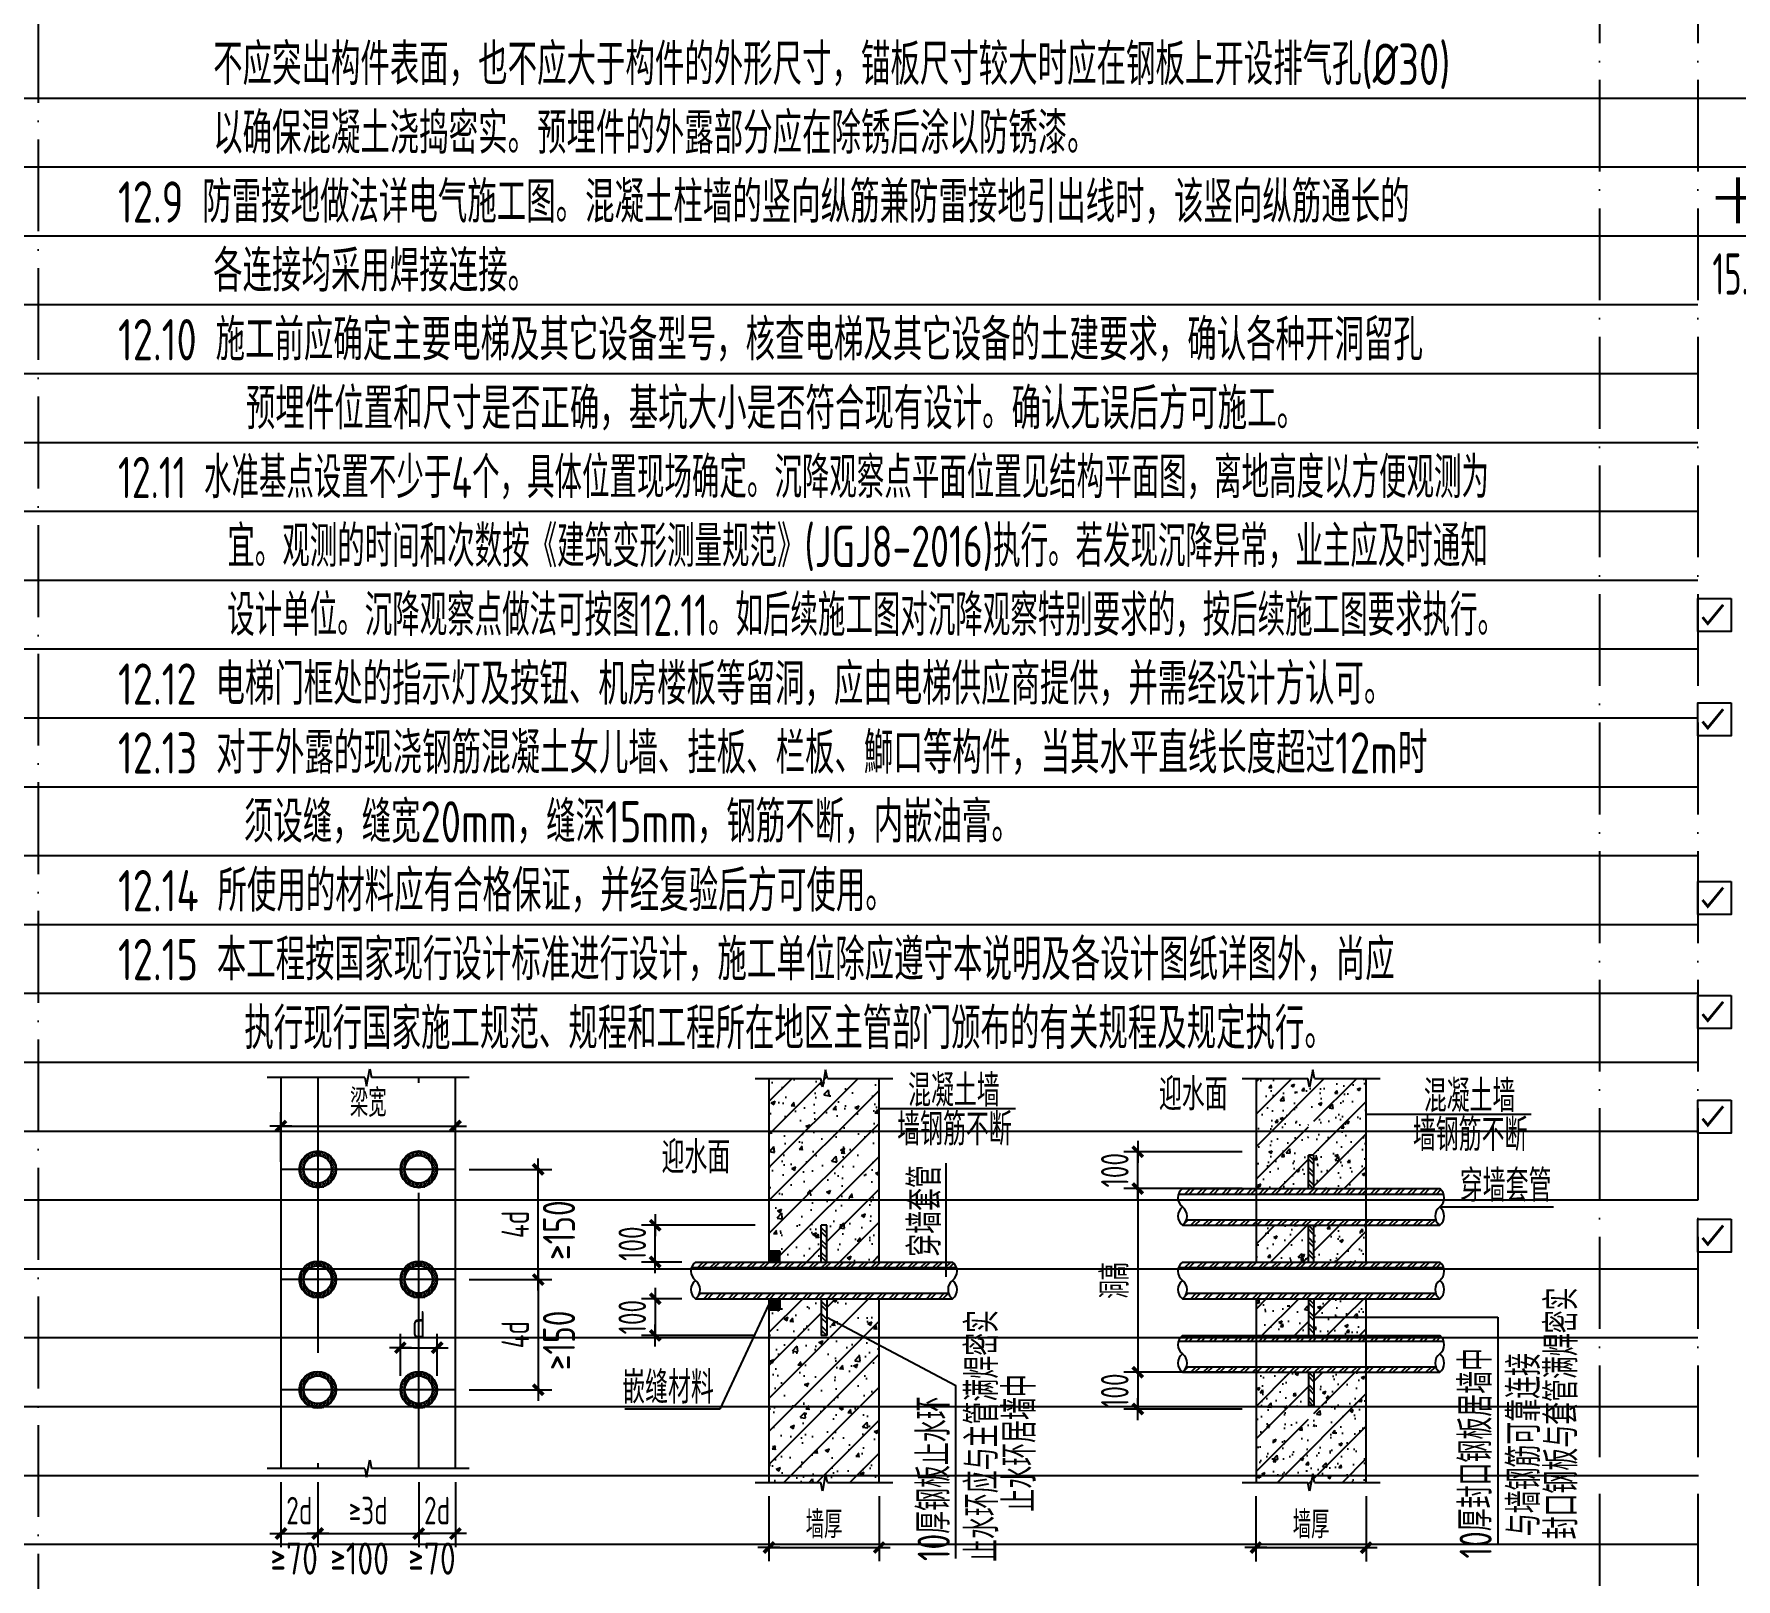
# Model space of a CAD drawing. Extents: x 826826 to 1642106, y -156213 to 399140.
# Drawn here: x 1001181 to 1019712, y 310064 to 326889 of the extents above; entities that cross this region are included whole.
import ezdxf

# ---------------------------------------------------------------- set-up
doc = ezdxf.new("R2010")
doc.units = 0
doc.header["$LTSCALE"] = 1000
for name, pattern in [('D1', [14, 10, -2, 0, -2]), ('D3轴线点划线', [18.5, 12, -3, 0.5, -3]), ('H3普通虚线', [4.2, 3, -1.2])]:
    doc.linetypes.add(name, pattern=pattern)
doc.layers.get('0').update_dxf_attribs({"linetype": 'CONTINUOUS'})
doc.layers.get('DEFPOINTS').update_dxf_attribs({"linetype": 'CONTINUOUS'})
for name, color, linetype in [('CAPTION', 2, 'CONTINUOUS'), ('S-DETL-AXIS', 8, 'D3轴线点划线'), ('S-DETL-DIM', 151, 'CONTINUOUS'), ('S-DETL-HATCH', 253, 'CONTINUOUS'), ('S-DETL-LINE1', 2, 'CONTINUOUS'), ('S-DETL-TEXT', 7, 'CONTINUOUS'), ('SM', 7, 'CONTINUOUS'), ('STEEL', 7, 'CONTINUOUS')]:
    doc.layers.add(name, color=color, linetype=linetype)
doc.layers.add('S-1-TEXT', color=7, linetype='CONTINUOUS', lineweight=18)
doc.styles.add('TS', font='tssdeng.shx', dxfattribs={"width": 0.7, "bigfont": 'tssdchn.shx'})
doc.styles.add('TSSD_REIN', font='tssdeng.shx', dxfattribs={"width": 0.7, "height": 300, "bigfont": 'tssdchn.shx'})
doc.styles.add('黑体', font='simhei.ttf')
doc.dimstyles.new('DIM25', dxfattribs={"dimtxt": 300, "dimasz": 0.8, "dimexe": 150, "dimexo": 150, "dimgap": 100, "dimtad": 1, "dimdec": 0, "dimlfac": 0.25, "dimrnd": 1, "dimzin": 0, "dimdsep": 46, "dimtxsty": 'TS', "dimblk": '_DIMX', "dimcen": 0, "dimclrd": 256, "dimclre": 256, "dimclrt": 43, "dimadec": 1, "dimazin": 0, "dimtfac": 1, "dimtdec": 0, "dimtix": 1, "dimtmove": 2, "dimatfit": 3, "dimldrblk": 'ARCHTICK', "dimfxl": 0, "dimtolj": 1, "dimtzin": 1, "dimarcsym": 0})
pattern_1 = [(45, (-599438.74, 299020.41), (-67.351921, 67.351921), []), (45, (-599393.84, 299020.41), (-67.351921, 67.351921), [])]
pattern_2 = [(50, (780000.54, 684508.52), (358.6301, -31.37607), [37.5, -412.5]), (355, (780000.54, 684508.52), (-69.37567, 376.09607), [30, -330]), (100.4514, (780030.42, 684505.9), (289.2547, 344.71977), [31.8701, -350.57106]), (46.1842, (780000.54, 684608.5), (533.62052, -82.7595), [56.25, -618.75]), (96.6356, (780045, 684601.6), (467.33135, 487.05894), [47.80514, -525.8565]), (351.1842, (780000.54, 684608.5), (467.331, 487.0593), [45, -495]), (21, (780050.54, 684583.52), (298.45353, -201.30945), [37.5, -412.5]), (326, (780050.54, 684583.52), (121.65767, 362.57502), [30, -330]), (71.4514, (780075.4, 684566.75), (420.11131, 161.26525), [31.8701, -350.57106]), (37.5, (780000.54, 684508.52), (6.079928, 166.446927), [0, -326, 0, -335, 0, -331.25]), (7.5, (780000.54, 684508.52), (131.53477, 197.205856), [0, -191, 0, -318.5, 0, -126.25]), (327.5, (779889.04, 684508.52), (266.91122, -11.277436), [0, -125, 0, -390, 0, -517.5]), (317.5, (779839.04, 684508.52), (291.59308, 50.05249), [0, -162.5, 0, -259, 0, -367.5]), (45, (780000.54, 684508.52), (-176.7767, 176.7767), [])]
pattern_3 = [(45, (-594135.08, 299019.85), (-67.351921, 67.351921), []), (45, (-594090.18, 299019.85), (-67.351921, 67.351921), [])]
pattern_4 = [(45, (-594135.08, 299819.85), (-67.351921, 67.351921), []), (45, (-594090.18, 299819.85), (-67.351921, 67.351921), [])]
pattern_5 = [(45, (-594135.08, 298219.85), (-67.351921, 67.351921), []), (45, (-594090.18, 298219.85), (-67.351921, 67.351921), [])]

# ---------------------------------------------------------------- blocks, each defined once
blk = doc.blocks.new('_DIMX')
blk.add_line((-150, 0), (150, 0))
at = {"const_width": 50}
blk.add_lwpolyline([(-70, -70), (70, 70)], dxfattribs=at)
blk = doc.blocks.new('*D2932')
at = {"layer": 'DEFPOINTS', "color": 0}
for p in [(1005770, 313325), (1005770, 312125), (1006671, 312125)]:
    blk.add_point(p, dxfattribs=at)
at = {"layer": 'S-DETL-DIM', "lineweight": -2}
for p, q in [((1005920, 313325), (1006821, 313325)), ((1006671, 313325), (1006671, 312126)), ((1005920, 312125), (1006821, 312125))]:
    blk.add_line(p, q, dxfattribs=at)
at = {"layer": 'S-DETL-DIM', "lineweight": -2, "xscale": 0.8, "yscale": 0.8, "zscale": 0.8}
for p, rotation in [((1006671, 313325), 90), ((1006671, 312125), 270)]:
    blk.add_blockref('_DIMX', p, dxfattribs=dict(at, rotation=rotation))
at = {"layer": 'S-DETL-DIM', "color": 43, "insert": (1006421, 312725), "char_height": 300, "attachment_point": 5, "rotation": 90, "style": 'TS'}
blk.add_mtext('\\A1;4d', dxfattribs=at)
blk = doc.blocks.new('_ArchTick')
at = {"color": 0, "linetype": 'ByBlock', "const_width": 0.15}
blk.add_lwpolyline([(-0.5, -0.5), (0.5, 0.5)], dxfattribs=at)
blk = doc.blocks.new('*D2933')
at = {"layer": 'DEFPOINTS', "color": 0}
for p in [(1005770, 314525), (1006671, 314525), (1005770, 313325)]:
    blk.add_point(p, dxfattribs=at)
at = {"layer": 'S-DETL-DIM', "lineweight": -2}
for p, q in [((1005920, 314525), (1006821, 314525)), ((1006671, 313326), (1006671, 314525)), ((1005920, 313325), (1006821, 313325))]:
    blk.add_line(p, q, dxfattribs=at)
at = {"layer": 'S-DETL-DIM', "lineweight": -2, "xscale": 0.8, "yscale": 0.8, "zscale": 0.8}
for p, rotation in [((1006671, 314525), 90), ((1006671, 313325), 270)]:
    blk.add_blockref('_DIMX', p, dxfattribs=dict(at, rotation=rotation))
at = {"layer": 'S-DETL-DIM', "color": 43, "insert": (1006421, 313925), "char_height": 300, "attachment_point": 5, "rotation": 90, "style": 'TS'}
blk.add_mtext('\\A1;4d', dxfattribs=at)
blk = doc.blocks.new('*D2934')
at = {"layer": 'DEFPOINTS', "color": 0}
for p in [(1003870, 311269), (1004270, 311269), (1004270, 310559)]:
    blk.add_point(p, dxfattribs=at)
at = {"layer": 'S-DETL-DIM', "lineweight": -2}
for p, q in [((1003870, 311119), (1003870, 310409)), ((1004270, 311119), (1004270, 310409)), ((1003869, 310559), (1003868, 310559)), ((1003870, 310559), (1004270, 310559)), ((1004271, 310559), (1004271, 310559))]:
    blk.add_line(p, q, dxfattribs=at)
at = {"layer": 'S-DETL-DIM', "lineweight": -2, "xscale": 0.8, "yscale": 0.8, "zscale": 0.8}
blk.add_blockref('_DIMX', (1003870, 310559), dxfattribs=at)
at = {"layer": 'S-DETL-DIM', "lineweight": -2, "xscale": 0.8, "yscale": 0.8, "zscale": 0.8, "rotation": 180}
blk.add_blockref('_DIMX', (1004270, 310559), dxfattribs=at)
at = {"layer": 'S-DETL-DIM', "color": 43, "insert": (1004070, 310809), "char_height": 300, "attachment_point": 5, "style": 'TS'}
blk.add_mtext('\\A1;2d', dxfattribs=at)
blk = doc.blocks.new('*D2935')
at = {"layer": 'DEFPOINTS', "color": 0}
for p in [(1004270, 311269), (1005370, 311269), (1005370, 310559)]:
    blk.add_point(p, dxfattribs=at)
at = {"layer": 'S-DETL-DIM', "lineweight": -2}
for p, q in [((1004270, 311119), (1004270, 310409)), ((1005370, 311119), (1005370, 310409)), ((1004271, 310559), (1005369, 310559))]:
    blk.add_line(p, q, dxfattribs=at)
at = {"layer": 'S-DETL-DIM', "lineweight": -2, "xscale": 0.8, "yscale": 0.8, "zscale": 0.8, "rotation": 180}
blk.add_blockref('_DIMX', (1004270, 310559), dxfattribs=at)
at = {"layer": 'S-DETL-DIM', "lineweight": -2, "xscale": 0.8, "yscale": 0.8, "zscale": 0.8}
blk.add_blockref('_DIMX', (1005370, 310559), dxfattribs=at)
at = {"layer": 'S-DETL-DIM', "color": 43, "insert": (1004820, 310809), "char_height": 300, "attachment_point": 5, "style": 'TS'}
blk.add_mtext('\\A1;≥3d', dxfattribs=at)
blk = doc.blocks.new('*D2936')
at = {"layer": 'DEFPOINTS', "color": 0}
for p in [(1005370, 311269), (1005770, 311269), (1005370, 310559)]:
    blk.add_point(p, dxfattribs=at)
at = {"layer": 'S-DETL-DIM', "lineweight": -2}
for p, q in [((1005370, 311119), (1005370, 310409)), ((1005770, 311119), (1005770, 310409)), ((1005369, 310559), (1005368, 310559)), ((1005770, 310559), (1005370, 310559)), ((1005771, 310559), (1005771, 310559))]:
    blk.add_line(p, q, dxfattribs=at)
at = {"layer": 'S-DETL-DIM', "lineweight": -2, "xscale": 0.8, "yscale": 0.8, "zscale": 0.8}
blk.add_blockref('_DIMX', (1005370, 310559), dxfattribs=at)
at = {"layer": 'S-DETL-DIM', "lineweight": -2, "xscale": 0.8, "yscale": 0.8, "zscale": 0.8, "rotation": 180}
blk.add_blockref('_DIMX', (1005770, 310559), dxfattribs=at)
at = {"layer": 'S-DETL-DIM', "color": 43, "insert": (1005570, 310809), "char_height": 300, "attachment_point": 5, "style": 'TS'}
blk.add_mtext('\\A1;2d', dxfattribs=at)
blk = doc.blocks.new('*D2937')
at = {"layer": 'DEFPOINTS', "color": 0}
for p in [(1005770, 314997), (1003870, 314456), (1005770, 314456)]:
    blk.add_point(p, dxfattribs=at)
at = {"layer": 'S-DETL-DIM', "lineweight": -2}
for p, q in [((1003870, 314606), (1003870, 315147)), ((1005770, 314606), (1005770, 315147)), ((1003871, 314997), (1005769, 314997))]:
    blk.add_line(p, q, dxfattribs=at)
at = {"layer": 'S-DETL-DIM', "lineweight": -2, "xscale": 0.8, "yscale": 0.8, "zscale": 0.8, "rotation": 180}
blk.add_blockref('_DIMX', (1003870, 314997), dxfattribs=at)
at = {"layer": 'S-DETL-DIM', "lineweight": -2, "xscale": 0.8, "yscale": 0.8, "zscale": 0.8}
blk.add_blockref('_DIMX', (1005770, 314997), dxfattribs=at)
at = {"layer": 'S-DETL-DIM', "color": 43, "insert": (1004820, 315247), "char_height": 300, "attachment_point": 5, "style": 'TS'}
blk.add_mtext('\\A1;梁宽', dxfattribs=at)
blk = doc.blocks.new('*D2938')
at = {"layer": 'DEFPOINTS', "color": 0}
for p in [(1005570, 312583), (1005170, 312125), (1005570, 312125)]:
    blk.add_point(p, dxfattribs=at)
at = {"layer": 'S-DETL-DIM', "lineweight": -2}
for p, q in [((1005170, 312275), (1005170, 312733)), ((1005570, 312275), (1005570, 312733)), ((1005171, 312583), (1005569, 312583))]:
    blk.add_line(p, q, dxfattribs=at)
at = {"layer": 'S-DETL-DIM', "lineweight": -2, "xscale": 0.8, "yscale": 0.8, "zscale": 0.8, "rotation": 180}
blk.add_blockref('_DIMX', (1005170, 312583), dxfattribs=at)
at = {"layer": 'S-DETL-DIM', "lineweight": -2, "xscale": 0.8, "yscale": 0.8, "zscale": 0.8}
blk.add_blockref('_DIMX', (1005570, 312583), dxfattribs=at)
at = {"layer": 'S-DETL-DIM', "color": 43, "insert": (1005370, 312833), "char_height": 300, "attachment_point": 5, "style": 'TS'}
blk.add_mtext('\\A1;d', dxfattribs=at)
blk = doc.blocks.new('*D2939')
at = {"layer": 'DEFPOINTS', "color": 0}
for p in [(1009183, 311116), (1010383, 311116), (1010383, 310407)]:
    blk.add_point(p, dxfattribs=at)
at = {"layer": 'S-DETL-DIM', "lineweight": -2}
for p, q in [((1009183, 310966), (1009183, 310257)), ((1010383, 310966), (1010383, 310257)), ((1009184, 310407), (1010382, 310407))]:
    blk.add_line(p, q, dxfattribs=at)
at = {"layer": 'S-DETL-DIM', "lineweight": -2, "xscale": 0.8, "yscale": 0.8, "zscale": 0.8, "rotation": 180}
blk.add_blockref('_DIMX', (1009183, 310407), dxfattribs=at)
at = {"layer": 'S-DETL-DIM', "lineweight": -2, "xscale": 0.8, "yscale": 0.8, "zscale": 0.8}
blk.add_blockref('_DIMX', (1010383, 310407), dxfattribs=at)
at = {"layer": 'S-DETL-DIM', "color": 43, "insert": (1009783, 310657), "char_height": 300, "attachment_point": 5, "style": 'TS'}
blk.add_mtext('\\A1;墙厚', dxfattribs=at)
blk = doc.blocks.new('*D2940')
at = {"layer": 'DEFPOINTS', "color": 0}
for p in [(1008383, 313116), (1007945, 312716), (1009183, 312716)]:
    blk.add_point(p, dxfattribs=at)
at = {"layer": 'S-DETL-DIM', "lineweight": -2}
for p, q in [((1008233, 313116), (1007795, 313116)), ((1007945, 313117), (1007945, 313118)), ((1007945, 313116), (1007945, 312716)), ((1009033, 312716), (1007795, 312716)), ((1007945, 312715), (1007945, 312714))]:
    blk.add_line(p, q, dxfattribs=at)
at = {"layer": 'S-DETL-DIM', "lineweight": -2, "xscale": 0.8, "yscale": 0.8, "zscale": 0.8}
for p, rotation in [((1007945, 313116), 270), ((1007945, 312716), 90)]:
    blk.add_blockref('_DIMX', p, dxfattribs=dict(at, rotation=rotation))
at = {"layer": 'S-DETL-DIM', "color": 43, "insert": (1007695, 312916), "char_height": 300, "attachment_point": 5, "rotation": 90, "style": 'TS'}
blk.add_mtext('\\A1;100', dxfattribs=at)
blk = doc.blocks.new('*D2941')
at = {"layer": 'DEFPOINTS', "color": 0}
for p in [(1007945, 313916), (1009183, 313916), (1008383, 313516)]:
    blk.add_point(p, dxfattribs=at)
at = {"layer": 'S-DETL-DIM', "lineweight": -2}
for p, q in [((1009033, 313916), (1007795, 313916)), ((1007945, 313917), (1007945, 313918)), ((1007945, 313516), (1007945, 313916)), ((1008233, 313516), (1007795, 313516)), ((1007945, 313515), (1007945, 313514))]:
    blk.add_line(p, q, dxfattribs=at)
at = {"layer": 'S-DETL-DIM', "lineweight": -2, "xscale": 0.8, "yscale": 0.8, "zscale": 0.8}
for p, rotation in [((1007945, 313916), 270), ((1007945, 313516), 90)]:
    blk.add_blockref('_DIMX', p, dxfattribs=dict(at, rotation=rotation))
at = {"layer": 'S-DETL-DIM', "color": 43, "insert": (1007695, 313716), "char_height": 300, "attachment_point": 5, "rotation": 90, "style": 'TS'}
blk.add_mtext('\\A1;100', dxfattribs=at)
blk = doc.blocks.new('*D2924')
at = {"layer": 'DEFPOINTS', "color": 0}
for p in [(1014486, 311116), (1015686, 311116), (1015686, 310406)]:
    blk.add_point(p, dxfattribs=at)
at = {"layer": 'S-DETL-DIM', "lineweight": -2}
for p, q in [((1014486, 310966), (1014486, 310256)), ((1015686, 310966), (1015686, 310256)), ((1014487, 310406), (1015686, 310406))]:
    blk.add_line(p, q, dxfattribs=at)
at = {"layer": 'S-DETL-DIM', "lineweight": -2, "xscale": 0.8, "yscale": 0.8, "zscale": 0.8, "rotation": 180}
blk.add_blockref('_DIMX', (1014486, 310406), dxfattribs=at)
at = {"layer": 'S-DETL-DIM', "lineweight": -2, "xscale": 0.8, "yscale": 0.8, "zscale": 0.8}
blk.add_blockref('_DIMX', (1015686, 310406), dxfattribs=at)
at = {"layer": 'S-DETL-DIM', "color": 43, "insert": (1015086, 310656), "char_height": 300, "attachment_point": 5, "style": 'TS'}
blk.add_mtext('\\A1;墙厚', dxfattribs=at)
blk = doc.blocks.new('*D2925')
at = {"layer": 'DEFPOINTS', "color": 0}
for p in [(1014486, 314316), (1013199, 312316), (1014486, 312316)]:
    blk.add_point(p, dxfattribs=at)
at = {"layer": 'S-DETL-DIM', "lineweight": -2}
for p, q in [((1014336, 314316), (1013049, 314316)), ((1013199, 314315), (1013199, 312316)), ((1014336, 312316), (1013049, 312316))]:
    blk.add_line(p, q, dxfattribs=at)
at = {"layer": 'S-DETL-DIM', "lineweight": -2, "xscale": 0.8, "yscale": 0.8, "zscale": 0.8}
for p, rotation in [((1013199, 314316), 90), ((1013199, 312316), 270)]:
    blk.add_blockref('_DIMX', p, dxfattribs=dict(at, rotation=rotation))
at = {"layer": 'S-DETL-DIM', "color": 43, "insert": (1012949, 313316), "char_height": 300, "attachment_point": 5, "rotation": 90, "style": 'TS'}
blk.add_mtext('\\A1;洞高', dxfattribs=at)
blk = doc.blocks.new('*D2926')
at = {"layer": 'DEFPOINTS', "color": 0}
for p in [(1014486, 312316), (1013199, 311915), (1014486, 311915)]:
    blk.add_point(p, dxfattribs=at)
at = {"layer": 'S-DETL-DIM', "lineweight": -2}
for p, q in [((1014336, 312316), (1013049, 312316)), ((1013199, 312316), (1013199, 312317)), ((1013199, 312316), (1013199, 311915)), ((1014336, 311915), (1013049, 311915)), ((1013199, 311914), (1013199, 311913))]:
    blk.add_line(p, q, dxfattribs=at)
at = {"layer": 'S-DETL-DIM', "lineweight": -2, "xscale": 0.8, "yscale": 0.8, "zscale": 0.8}
for p, rotation in [((1013199, 312316), 270), ((1013199, 311915), 90)]:
    blk.add_blockref('_DIMX', p, dxfattribs=dict(at, rotation=rotation))
at = {"layer": 'S-DETL-DIM', "color": 43, "insert": (1012949, 312115), "char_height": 300, "attachment_point": 5, "rotation": 90, "style": 'TS'}
blk.add_mtext('\\A1;100', dxfattribs=at)
blk = doc.blocks.new('*D2927')
at = {"layer": 'DEFPOINTS', "color": 0}
for p in [(1013199, 314716), (1014486, 314716), (1014486, 314316)]:
    blk.add_point(p, dxfattribs=at)
at = {"layer": 'S-DETL-DIM', "lineweight": -2}
for p, q in [((1014336, 314716), (1013049, 314716)), ((1013199, 314716), (1013199, 314717)), ((1013199, 314316), (1013199, 314716)), ((1014336, 314316), (1013049, 314316)), ((1013199, 314315), (1013199, 314314))]:
    blk.add_line(p, q, dxfattribs=at)
at = {"layer": 'S-DETL-DIM', "lineweight": -2, "xscale": 0.8, "yscale": 0.8, "zscale": 0.8}
for p, rotation in [((1013199, 314716), 270), ((1013199, 314316), 90)]:
    blk.add_blockref('_DIMX', p, dxfattribs=dict(at, rotation=rotation))
at = {"layer": 'S-DETL-DIM', "color": 43, "insert": (1012949, 314516), "char_height": 300, "attachment_point": 5, "rotation": 90, "style": 'TS'}
blk.add_mtext('\\A1;100', dxfattribs=at)

msp = doc.modelspace()

# ---------------------------------------------------------------- hatches: boundary and pattern name
at = {"layer": 'S-DETL-HATCH'}
h = msp.add_hatch(dxfattribs=at)
h.set_pattern_fill('ANSI31', color=256, scale=80, style=0)
h.set_pattern_definition([(45, (-599438.74, 299020.4), (-179.605122, 179.605122), [])])
h.paths.add_polyline_path([(1009182.83, 313636.08), (1009302.83, 313636.08), (1009302.83, 313516.08), (1009752.83, 313516.08), (1009752.83, 313916.08), (1009812.83, 313916.08), (1009812.83, 313516.08), (1010382.83, 313516.08), (1010382.83, 315516.08), (1009820.24, 315516.08), (1009799.75, 315610.4), (1009765.91, 315421.77), (1009748.24, 315516.08), (1009182.83, 315516.08)])
h.paths.add_polyline_path([(1010382.83, 312524.46), (1010382.83, 313116.08), (1009812.83, 313116.08), (1009812.83, 312916.08)], flags=16)
h.paths.add_polyline_path([(1009752.83, 312716.08), (1009752.83, 313116.08), (1009302.83, 313116.08), (1009302.83, 312996.08), (1009182.83, 312996.08), (1009182.83, 311116.08), (1009748.24, 311116.08), (1009765.91, 311021.77), (1009799.75, 311210.4), (1009820.24, 311116.08), (1010382.83, 311116.08), (1010382.83, 312524.46), (1009812.83, 312916.08), (1009812.83, 312716.08)])
h = msp.add_hatch(dxfattribs=at)
h.set_pattern_fill('AR-CONC', color=256, scale=2.5, style=0)
h.set_pattern_definition([(50, (-599438.74, 299020.4), (455.46167, -39.84771), [47.625, -523.875]), (355, (-599438.74, 299020.4), (-88.10706, 477.64161), [38.1, -419.1]), (100.451, (-599400.8, 299017.1), (367.35625, 437.79172), [40.475, -445.225]), (46.1842, (-599438.74, 299147.4), (677.6976, -105.10582), [71.4375, -785.8125]), (96.6356, (-599382.26, 299138.65), (593.51059, 618.5639), [60.7125, -667.8375]), (351.184, (-599438.74, 299147.4), (593.5115, 618.5628), [57.15, -628.65]), (21, (-599375.24, 299115.66), (379.0372, -255.6638), [47.625, -523.875]), (326, (-599375.24, 299115.66), (154.50507, 460.46992), [38.1, -419.1]), (71.4514, (-599343.65, 299094.36), (533.54123, 204.80714), [40.475, -445.225]), (37.5, (-599438.74, 299020.41), (7.721508, 211.387597), [0, -414.02, 0, -425.45, 0, -420.6875]), (7.5, (-599438.74, 299020.41), (167.049156, 250.451437), [0, -242.57, 0, -404.495, 0, -160.3375]), (327.5, (-599580.34, 299020.41), (338.976488, -14.32186), [0, -158.75, 0, -495.3, 0, -657.225]), (317.5, (-599643.84, 299020.4), (370.322953, 63.56623), [0, -206.375, 0, -328.93, 0, -466.725])])
h.paths.add_polyline_path([(1010382.83, 315516.08), (1009820.24, 315516.08), (1009799.75, 315610.4), (1009765.91, 315421.77), (1009748.24, 315516.08), (1009182.83, 315516.08), (1009182.83, 313636.08), (1009302.83, 313636.08), (1009302.83, 313516.08), (1009752.83, 313516.08), (1009752.83, 313916.08), (1009812.83, 313916.08), (1009812.83, 313516.08), (1010382.83, 313516.08)])
h.paths.add_polyline_path([(1009812.83, 313116.08), (1009812.83, 312916.08), (1010382.83, 312524.46), (1010382.83, 313116.08)], flags=17)
h.paths.add_polyline_path([(1009752.83, 312716.08), (1009752.83, 313116.08), (1009302.83, 313116.08), (1009302.83, 312996.08), (1009182.83, 312996.08), (1009182.83, 311116.08), (1009748.24, 311116.08), (1009765.91, 311021.77), (1009799.75, 311210.4), (1009820.24, 311116.08), (1010382.83, 311116.08), (1010382.83, 312524.46), (1009812.83, 312916.08), (1009812.83, 312716.08)])
h = msp.add_hatch(dxfattribs=at)
h.set_pattern_fill('ARMORED', color=256, scale=50, style=0)
h.set_pattern_definition(pattern_2)
h.paths.add_polyline_path([(1015686.49, 315515.52), (1015123.89, 315515.52), (1015103.4, 315609.84), (1015069.57, 315421.2), (1015051.9, 315515.52), (1014486.49, 315515.52), (1014486.49, 314315.52), (1015056.49, 314315.52), (1015056.49, 315115.52), (1015116.49, 315115.52), (1015116.49, 314315.52), (1015686.49, 314315.52)])
h = msp.add_hatch(dxfattribs=at)
h.set_pattern_fill('ARMORED', color=256, scale=50, style=0)
h.set_pattern_definition(pattern_2)
h.paths.add_polyline_path([(1015056.49, 313915.52), (1014486.49, 313915.52), (1014486.49, 313515.52), (1015056.49, 313515.52)])
h = msp.add_hatch(dxfattribs=at)
h.set_pattern_fill('ARMORED', color=256, scale=50, style=0)
h.set_pattern_definition(pattern_2)
h.paths.add_polyline_path([(1015686.49, 313915.52), (1015116.49, 313915.52), (1015116.49, 313515.52), (1015686.49, 313515.52)])
h = msp.add_hatch(dxfattribs=at)
h.set_pattern_fill('ARMORED', color=256, scale=50, style=0)
h.set_pattern_definition(pattern_2)
h.paths.add_polyline_path([(1015056.49, 313115.52), (1014486.49, 313115.52), (1014486.49, 312715.52), (1015056.49, 312715.52)])
h = msp.add_hatch(dxfattribs=at)
h.set_pattern_fill('ARMORED', color=256, scale=50, style=0)
h.set_pattern_definition(pattern_2)
h.paths.add_polyline_path([(1015686.49, 313115.52), (1015116.49, 313115.52), (1015116.49, 312915.52), (1015686.49, 312915.52)])
h = msp.add_hatch(dxfattribs=at)
h.set_pattern_fill('ARMORED', color=256, scale=50, style=0)
h.set_pattern_definition(pattern_2)
h.paths.add_polyline_path([(1015686.49, 312915.52), (1015116.49, 312915.52), (1015116.49, 312715.52), (1015686.49, 312715.52)])
h = msp.add_hatch(dxfattribs=at)
h.set_pattern_fill('ARMORED', color=256, scale=50, style=0)
h.set_pattern_definition(pattern_2)
h.paths.add_polyline_path([(1015056.49, 312315.52), (1014486.49, 312315.52), (1014486.49, 311115.52), (1015051.9, 311115.52), (1015069.57, 311021.2), (1015103.4, 311209.84), (1015123.89, 311115.52), (1015686.49, 311115.52), (1015686.49, 312315.52), (1015116.49, 312315.52), (1015116.49, 311515.52), (1015056.49, 311515.52)])
at = {"layer": 'S-DETL-LINE1'}
h = msp.add_hatch(dxfattribs=at)
h.set_pattern_fill('DOTS', color=256, scale=10, style=0)
h.set_pattern_definition([(0, (-599925.445, 297586.786), (7.9375, 15.875), [0, -15.875])])
h.paths.add_polyline_path([(1004069.86, 314525.32, 1), (1004469.86, 314525.32, 1)])
h.paths.add_polyline_path([(1004419.86, 314525.32, 1), (1004119.86, 314525.32, 1)], flags=16)
h = msp.add_hatch(dxfattribs=at)
h.set_pattern_fill('DOTS', color=256, scale=10, style=0)
h.set_pattern_definition([(0, (-598825.445, 297586.786), (7.9375, 15.875), [0, -15.875])])
h.paths.add_polyline_path([(1005569.86, 314525.32, 1), (1005169.86, 314525.32, 1)])
h.paths.add_polyline_path([(1005519.86, 314525.32, 1), (1005219.86, 314525.32, 1)], flags=16)
h = msp.add_hatch(dxfattribs=at)
h.set_pattern_fill('ANSI32', color=256, scale=10, style=0)
h.set_pattern_definition([(135, (2624308.06, 299784.46), (67.351921, 67.351921), []), (135, (2624263.16, 299784.46), (67.351921, 67.351921), [])])
h.paths.add_polyline_path([(1015056.49, 314680.13), (1015116.49, 314680.13), (1015116.49, 314280.13), (1015056.49, 314280.13)])
h = msp.add_hatch(dxfattribs=at)
h.set_pattern_fill('ANSI32', color=256, scale=10, style=0)
h.set_pattern_definition(pattern_4)
h.paths.add_polyline_path([(1013686.49, 314315.52, 0.15153562), (1013643.06, 314255.52), (1016529.91, 314255.52, 0.15153562), (1016486.49, 314315.52)])
h = msp.add_hatch(dxfattribs=at)
h.set_pattern_fill('ANSI32', color=256, scale=10, style=0)
h.set_pattern_definition([(315, (-599438.74, 328411.76), (-67.351921, -67.351921), []), (315, (-599393.84, 328411.76), (-67.351921, -67.351921), [])])
h.paths.add_polyline_path([(1009812.83, 313516.08), (1009752.83, 313516.08), (1009752.83, 313916.08), (1009812.83, 313916.08)])
h = msp.add_hatch(dxfattribs=at)
h.set_pattern_fill('ANSI32', color=256, scale=10, style=0)
h.set_pattern_definition(pattern_4)
h.paths.add_polyline_path([(1016486.49, 313915.52, -0.15153562), (1016443.06, 313975.52), (1013729.91, 313975.52, -0.15153562), (1013686.49, 313915.52)])
h = msp.add_hatch(dxfattribs=at)
h.set_pattern_fill('ANSI32', color=256, scale=10, style=0)
h.set_pattern_definition([(135, (2624308.06, 299019.85), (67.351921, 67.351921), []), (135, (2624263.16, 299019.85), (67.351921, 67.351921), [])])
h.paths.add_polyline_path([(1015056.49, 313915.52), (1015116.49, 313915.52), (1015116.49, 313515.52), (1015056.49, 313515.52)])
for points in [[(1009302.83, 313636.08), (1009182.83, 313636.08), (1009182.83, 313516.08), (1009302.83, 313516.08)], [(1009302.83, 313116.08), (1009182.83, 313116.08), (1009182.83, 312996.08), (1009302.83, 312996.08)]]:
    msp.add_hatch(color=256, dxfattribs=at).paths.add_polyline_path(points)
h = msp.add_hatch(dxfattribs=at)
h.set_pattern_fill('DOTS', color=256, scale=10, style=0)
h.set_pattern_definition([(0, (-599925.445, 296386.786), (7.9375, 15.875), [0, -15.875])])
h.paths.add_polyline_path([(1004469.86, 313325.32, 1), (1004069.86, 313325.32, 1)])
h.paths.add_polyline_path([(1004419.86, 313325.32, 1), (1004119.86, 313325.32, 1)], flags=16)
h = msp.add_hatch(dxfattribs=at)
h.set_pattern_fill('DOTS', color=256, scale=10, style=0)
h.set_pattern_definition([(0, (-598825.445, 296386.786), (7.9375, 15.875), [0, -15.875])])
h.paths.add_polyline_path([(1005569.86, 313325.32, 1), (1005169.86, 313325.32, 1)])
h.paths.add_polyline_path([(1005519.86, 313325.32, 1), (1005219.86, 313325.32, 1)], flags=16)
h = msp.add_hatch(dxfattribs=at)
h.set_pattern_fill('ANSI32', color=256, scale=10, style=0)
h.set_pattern_definition(pattern_1)
h.paths.add_polyline_path([(1008382.83, 313516.08, 0.15153562), (1008339.4, 313456.08), (1011226.26, 313456.08, 0.15153562), (1011182.83, 313516.08)])
h = msp.add_hatch(dxfattribs=at)
h.set_pattern_fill('ANSI32', color=256, scale=10, style=0)
h.set_pattern_definition(pattern_3)
h.paths.add_polyline_path([(1013686.49, 313515.52, 0.15153562), (1013643.06, 313455.52), (1016529.91, 313455.52, 0.15153562), (1016486.49, 313515.52)])
h = msp.add_hatch(dxfattribs=at)
h.set_pattern_fill('ANSI32', color=256, scale=10, style=0)
h.set_pattern_definition(pattern_1)
h.paths.add_polyline_path([(1011182.83, 313116.08, -0.15153562), (1011139.4, 313176.08), (1008426.26, 313176.08, -0.15153562), (1008382.83, 313116.08)])
h = msp.add_hatch(dxfattribs=at)
h.set_pattern_fill('ANSI32', color=256, scale=10, style=0)
h.set_pattern_definition(pattern_3)
h.paths.add_polyline_path([(1016486.49, 313115.52, -0.15153562), (1016443.06, 313175.52), (1013729.91, 313175.52, -0.15153562), (1013686.49, 313115.52)])
h = msp.add_hatch(dxfattribs=at)
h.set_pattern_fill('ANSI32', color=256, scale=10, style=0)
h.set_pattern_definition([(315, (-599438.74, 327611.76), (-67.351921, -67.351921), []), (315, (-599393.84, 327611.76), (-67.351921, -67.351921), [])])
h.paths.add_polyline_path([(1009812.83, 312716.08), (1009752.83, 312716.08), (1009752.83, 313116.08), (1009812.83, 313116.08)])
h = msp.add_hatch(dxfattribs=at)
h.set_pattern_fill('ANSI32', color=256, scale=10, style=0)
h.set_pattern_definition([(135, (2624308.06, 298219.85), (67.351921, 67.351921), []), (135, (2624263.16, 298219.85), (67.351921, 67.351921), [])])
h.paths.add_polyline_path([(1015056.49, 313115.52), (1015116.49, 313115.52), (1015116.49, 312715.52), (1015056.49, 312715.52)])
h = msp.add_hatch(dxfattribs=at)
h.set_pattern_fill('ANSI32', color=256, scale=10, style=0)
h.set_pattern_definition(pattern_5)
h.paths.add_polyline_path([(1013686.49, 312715.52, 0.15153562), (1013643.06, 312655.52), (1016529.91, 312655.52, 0.15153562), (1016486.49, 312715.52)])
h = msp.add_hatch(dxfattribs=at)
h.set_pattern_fill('DOTS', color=256, scale=10, style=0)
h.set_pattern_definition([(0, (-599925.445, 295186.786), (7.9375, 15.875), [0, -15.875])])
h.paths.add_polyline_path([(1004469.86, 312125.32, 1), (1004069.86, 312125.32, 1)])
h.paths.add_polyline_path([(1004419.86, 312125.32, 1), (1004119.86, 312125.32, 1)], flags=16)
h = msp.add_hatch(dxfattribs=at)
h.set_pattern_fill('DOTS', color=256, scale=10, style=0)
h.set_pattern_definition([(0, (-598825.445, 295186.786), (7.9375, 15.875), [0, -15.875])])
h.paths.add_polyline_path([(1005569.86, 312125.32, 1), (1005169.86, 312125.32, 1)])
h.paths.add_polyline_path([(1005519.86, 312125.32, 1), (1005219.86, 312125.32, 1)], flags=16)
h = msp.add_hatch(dxfattribs=at)
h.set_pattern_fill('ANSI32', color=256, scale=10, style=0)
h.set_pattern_definition(pattern_5)
h.paths.add_polyline_path([(1016486.49, 312315.52, -0.15153562), (1016443.06, 312375.52), (1013729.91, 312375.52, -0.15153562), (1013686.49, 312315.52)])
h = msp.add_hatch(dxfattribs=at)
h.set_pattern_fill('ANSI32', color=256, scale=10, style=0)
h.set_pattern_definition([(135, (2624308.06, 297419.85), (67.351921, 67.351921), []), (135, (2624263.16, 297419.85), (67.351921, 67.351921), [])])
h.paths.add_polyline_path([(1015056.49, 312315.52), (1015116.49, 312315.52), (1015116.49, 311915.52), (1015056.49, 311915.52)])

# ---------------------------------------------------------------- linework, layer by layer
at = {"color": 6, "const_width": 30}
for points in [[(1019573.02, 320673.28), (1019405.47, 320468.64), (1019347.95, 320538.9)], [(1019573.02, 319536.48), (1019405.47, 319331.85), (1019347.95, 319402.1)], [(1019573.02, 317593.09), (1019405.47, 317388.46), (1019347.95, 317458.71)], [(1019573.02, 316350.04), (1019405.47, 316145.41), (1019347.95, 316215.66)], [(1019573.02, 315211.24), (1019405.47, 315006.6), (1019347.95, 315076.85)], [(1019573.02, 313913.51), (1019405.47, 313708.87), (1019347.95, 313779.12)]]:
    msp.add_lwpolyline(points, dxfattribs=at)
at = {"layer": 'DEFPOINTS', "color": 252, "linetype": 'D1', "ltscale": 0.1}
for p, q in [((1001226.73, 350942.46), (1001226.73, 296942.46)), ((1018226.73, 350192.46), (1018226.73, 296942.46)), ((1019298.73, 350192.46), (1019298.73, 296942.46))]:
    msp.add_line(p, q, dxfattribs=at)
at = {"layer": 'DEFPOINTS', "color": 252}
for p, q in [((945738.73, 326192.46), (1040998.73, 326192.46)), ((945738.73, 325442.46), (1040998.73, 325442.46)), ((945738.73, 324692.46), (1040998.73, 324692.46)), ((945738.73, 323942.46), (1019298.73, 323942.46)), ((945738.73, 323192.46), (1019298.73, 323192.46)), ((945738.73, 322442.46), (1019298.73, 322442.46)), ((945738.73, 321692.46), (1019298.73, 321692.46)), ((945738.73, 320942.46), (1019298.73, 320942.46)), ((945738.73, 320192.46), (1019298.73, 320192.46)), ((945738.73, 319442.46), (1019298.73, 319442.46)), ((945738.73, 318692.46), (1019298.73, 318692.46)), ((945738.73, 317942.46), (1019298.73, 317942.46)), ((945738.73, 317192.46), (1019298.73, 317192.46)), ((945738.73, 316442.46), (1019298.73, 316442.46)), ((945738.73, 315692.46), (1019298.73, 315692.46)), ((945738.73, 314942.46), (1019298.73, 314942.46)), ((945738.73, 314192.46), (1019298.73, 314192.46)), ((945738.73, 313442.46), (1019298.73, 313442.46)), ((945738.73, 312692.46), (1019298.73, 312692.46)), ((945738.73, 311942.46), (1019298.73, 311942.46)), ((945738.73, 311192.46), (1019298.73, 311192.46)), ((945738.73, 310442.46), (1019298.73, 310442.46))]:
    msp.add_line(p, q, dxfattribs=at)
at = {"layer": 'S-DETL-AXIS', "linetype": 'H3普通虚线'}
for p, q in [((1004269.86, 315525.32), (1004269.86, 311268.69)), ((1005369.86, 311268.69), (1005369.86, 315525.32)), ((1005769.86, 314525.32), (1003869.86, 314525.32)), ((1005769.86, 313325.32), (1003869.86, 313325.32)), ((1005769.86, 312125.32), (1003869.86, 312125.32))]:
    msp.add_line(p, q, dxfattribs=at)
at = {"layer": 'S-DETL-DIM'}
for p, q in [((1004802.94, 315431.01), (1004836.78, 315619.64)), ((1004836.78, 315619.64), (1004854.45, 315525.32)), ((1009799.75, 315610.4), (1009765.91, 315421.77)), ((1009820.24, 315516.08), (1009799.75, 315610.4)), ((1015103.4, 315609.84), (1015069.57, 315421.2)), ((1015123.89, 315515.52), (1015103.4, 315609.84)), ((1004782.45, 315525.32), (1003719.86, 315525.32)), ((1004782.45, 315525.32), (1004802.94, 315431.01)), ((1005919.86, 315525.32), (1004854.45, 315525.32)), ((1009032.83, 315516.08), (1009748.24, 315516.08)), ((1009765.91, 315421.77), (1009748.24, 315516.08)), ((1009820.24, 315516.08), (1010532.83, 315516.08)), ((1014336.49, 315515.52), (1015051.9, 315515.52)), ((1015069.57, 315421.2), (1015051.9, 315515.52)), ((1015123.89, 315515.52), (1015836.49, 315515.52)), ((1004802.94, 311174.37), (1004836.78, 311363.01)), ((1004836.78, 311363.01), (1004854.45, 311268.69)), ((1004782.45, 311268.69), (1003719.86, 311268.69)), ((1004782.45, 311268.69), (1004802.94, 311174.37)), ((1005919.86, 311268.69), (1004854.45, 311268.69)), ((1009799.75, 311210.4), (1009765.91, 311021.77)), ((1009820.24, 311116.08), (1009799.75, 311210.4)), ((1015103.4, 311209.84), (1015069.57, 311021.2)), ((1015123.89, 311115.52), (1015103.4, 311209.84)), ((1009032.83, 311116.08), (1009748.24, 311116.08)), ((1009765.91, 311021.77), (1009748.24, 311116.08)), ((1009820.24, 311116.08), (1010532.83, 311116.08)), ((1014336.49, 311115.52), (1015051.9, 311115.52)), ((1015069.57, 311021.2), (1015051.9, 311115.52)), ((1015123.89, 311115.52), (1015836.49, 311115.52))]:
    msp.add_line(p, q, dxfattribs=at)
at = {"layer": 'S-DETL-LINE1'}
for p, q in [((1003869.86, 315525.32), (1003869.86, 311268.69)), ((1005769.86, 311268.69), (1005769.86, 315525.32)), ((1009182.83, 315516.08), (1009182.83, 313516.08)), ((1010382.83, 313516.08), (1010382.83, 315516.08)), ((1014486.49, 315515.52), (1014486.49, 313515.52)), ((1015686.49, 313515.52), (1015686.49, 315515.52)), ((1015056.49, 314315.52), (1015056.49, 314680.13)), ((1015116.49, 314680.13), (1015056.49, 314680.13)), ((1015116.49, 314315.52), (1015116.49, 314680.13)), ((1013686.49, 314315.52), (1016486.49, 314315.52)), ((1013643.06, 314255.52), (1016529.91, 314255.52)), ((1009752.83, 313516.08), (1009752.83, 313916.08)), ((1009812.83, 313916.08), (1009752.83, 313916.08)), ((1009812.83, 313516.08), (1009812.83, 313916.08)), ((1013686.49, 313915.52), (1016486.49, 313915.52)), ((1013729.91, 313975.52), (1016443.06, 313975.52)), ((1015056.49, 313515.52), (1015056.49, 313915.52)), ((1015116.49, 313515.52), (1015116.49, 313915.52)), ((1009182.83, 313636.08), (1009302.83, 313636.08)), ((1009302.83, 313516.08), (1009302.83, 313636.08)), ((1008339.4, 313456.08), (1011226.26, 313456.08)), ((1008382.83, 313516.08), (1011182.83, 313516.08)), ((1013643.06, 313455.52), (1016529.91, 313455.52)), ((1013686.49, 313515.52), (1016486.49, 313515.52)), ((1008426.26, 313176.08), (1011139.4, 313176.08)), ((1013729.91, 313175.52), (1016443.06, 313175.52)), ((1008382.83, 313116.08), (1011182.83, 313116.08)), ((1009182.83, 313116.08), (1009182.83, 311116.08)), ((1009182.83, 312996.08), (1009302.83, 312996.08)), ((1009302.83, 313116.08), (1009302.83, 312996.08)), ((1009752.83, 313116.08), (1009752.83, 312716.08)), ((1009812.83, 313116.08), (1009812.83, 312716.08)), ((1010382.83, 311116.08), (1010382.83, 313116.08)), ((1013686.49, 313115.52), (1016486.49, 313115.52)), ((1014486.49, 313115.52), (1014486.49, 311115.52)), ((1015056.49, 313115.52), (1015056.49, 312715.52)), ((1015116.49, 313115.52), (1015116.49, 312715.52)), ((1015686.49, 311115.52), (1015686.49, 313115.52)), ((1009812.83, 312716.08), (1009752.83, 312716.08)), ((1013643.06, 312655.52), (1016529.91, 312655.52)), ((1013686.49, 312715.52), (1016486.49, 312715.52)), ((1013686.49, 312315.52), (1016486.49, 312315.52)), ((1013729.91, 312375.52), (1016443.06, 312375.52)), ((1015056.49, 312315.52), (1015056.49, 311950.91)), ((1015116.49, 312315.52), (1015116.49, 311950.91)), ((1015116.49, 311950.91), (1015056.49, 311950.91))]:
    msp.add_line(p, q, dxfattribs=at)
for centre, radius in [((1004269.86, 314525.32), 200), ((1004269.86, 314525.32), 150), ((1005369.86, 314525.32), 200), ((1005369.86, 314525.32), 150), ((1004269.86, 313325.32), 200), ((1004269.86, 313325.32), 150), ((1005369.86, 313325.32), 200), ((1005369.86, 313325.32), 150), ((1004269.86, 312125.32), 200), ((1004269.86, 312125.32), 150), ((1005369.86, 312125.32), 200), ((1005369.86, 312125.32), 150)]:
    msp.add_circle(centre, radius, dxfattribs=at)
for centre, start, end in [((1013761.49, 314215.52), 126.869898, 233.130102), ((1016411.49, 314215.52), 306.869898, 53.130102), ((1013761.49, 314015.52), 126.869898, 233.130102), ((1013611.49, 314015.52), 306.869898, 53.130102), ((1016561.49, 314015.52), 126.869898, 233.130102), ((1016411.49, 314015.52), 306.869898, 53.130102), ((1008457.83, 313416.08), 126.869898, 233.130102), ((1011107.83, 313416.08), 306.869898, 53.130102), ((1013761.49, 313415.52), 126.869898, 233.130102), ((1016411.49, 313415.52), 306.869898, 53.130102), ((1008457.83, 313216.08), 126.869898, 233.130102), ((1008307.83, 313216.08), 306.869898, 53.130102), ((1011257.83, 313216.08), 126.869898, 233.130102), ((1011107.83, 313216.08), 306.869898, 53.130102), ((1013761.49, 313215.52), 126.869898, 233.130102), ((1013611.49, 313215.52), 306.869898, 53.130102), ((1016561.49, 313215.52), 126.869898, 233.130102), ((1016411.49, 313215.52), 306.869898, 53.130102), ((1013761.49, 312615.52), 126.869898, 233.130102), ((1016411.49, 312615.52), 306.869898, 53.130102), ((1013761.49, 312415.52), 126.869898, 233.130102), ((1013611.49, 312415.52), 306.869898, 53.130102), ((1016561.49, 312415.52), 126.869898, 233.130102), ((1016411.49, 312415.52), 306.869898, 53.130102)]:
    msp.add_arc(centre, 125, start, end, dxfattribs=at)
at = {"layer": 'S-DETL-TEXT'}
for p, q in [((1010382.83, 315187.1), (1011866.1, 315187.1)), ((1015686.49, 315126.96), (1017481.18, 315126.96)), ((1011111.69, 313354.21), (1011111.69, 314591.64)), ((1016486.49, 314115.52), (1017723.92, 314115.52)), ((1009182.83, 313056.08), (1008649.53, 311913.33)), ((1009812.83, 312916.08), (1011219.59, 312172.03)), ((1015116.49, 312915.52), (1017119.82, 312915.52)), ((1017119.82, 312915.52), (1017119.82, 310442.76)), ((1011219.59, 310286.99), (1011219.59, 312172.03)), ((1008649.53, 311913.33), (1007615.9, 311913.33))]:
    msp.add_line(p, q, dxfattribs=at)
at = {"layer": 'SM', "color": 6}
for points in [[(1019659.72, 320741.54), (1019659.72, 320381.55), (1019298.73, 320381.55), (1019298.73, 320741.54), (1019659.72, 320741.54)], [(1019659.72, 319604.74), (1019659.72, 319244.76), (1019298.73, 319244.76), (1019298.73, 319604.74), (1019659.72, 319604.74)], [(1019659.72, 317661.35), (1019659.72, 317301.37), (1019298.73, 317301.37), (1019298.73, 317661.35), (1019659.72, 317661.35)], [(1019659.72, 316418.3), (1019659.72, 316058.32), (1019298.73, 316058.32), (1019298.73, 316418.3), (1019659.72, 316418.3)], [(1019659.72, 315279.5), (1019659.72, 314919.51), (1019298.73, 314919.51), (1019298.73, 315279.5), (1019659.72, 315279.5)], [(1019659.72, 313981.77), (1019659.72, 313621.78), (1019298.73, 313621.78), (1019298.73, 313981.77), (1019659.72, 313981.77)]]:
    msp.add_lwpolyline(points, dxfattribs=at)

# ---------------------------------------------------------------- texts
at = {"layer": 'CAPTION', "style": '黑体'}
msp.add_text('十五、“危大工程”及“超危大工程”', height=400, dxfattribs=at).set_placement((1019461.85, 324871.49))
at = {"layer": 'S-1-TEXT', "style": 'TS'}
for s, width, p in [('不应突出构件表面，也不应大于构件的外形尺寸，锚板尺寸较大时应在钢板上开设排气孔(%%C30)', 0.75, (1003131.58, 326334.89)), ('以确保混凝土浇捣密实。预埋件的外露部分应在除锈后涂以防锈漆。', 0.75, (1003131.58, 325584.89)), ('12.9 防雷接地做法详电气施工图。混凝土柱墙的竖向纵筋兼防雷接地引出线时，该竖向纵筋通长的', 0.75, (1002095.48, 324834.89)), ('各连接均采用焊接连接。', 0.75, (1003131.58, 324084.89)), ('12.10 施工前应确定主要电梯及其它设备型号，核查电梯及其它设备的土建要求，确认各种开洞留孔', 0.75, (1002095.48, 323334.89)), ('预埋件位置和尺寸是否正确，基坑大小是否符合现有设计。确认无误后方可施工。', 0.75, (1003489.03, 322584.89)), ('12.11 水准基点设置不少于4个，具体位置现场确定。沉降观察点平面位置见结构平面图，离地高度以方便观测为', 0.7, (1002095.48, 321834.89)), ('宜。观测的时间和次数按《建筑变形测量规范》(JGJ8-2016)执行。若发现沉降异常，业主应及时通知', 0.7, (1003285.79, 321084.89)), ('设计单位。沉降观察点做法可按图12.11。如后续施工图对沉降观察特别要求的，按后续施工图要求执行。', 0.7, (1003285.79, 320334.89)), ('12.12 电梯门框处的指示灯及按钮、机房楼板等留洞，应由电梯供应商提供，并需经设计方认可。', 0.75, (1002095.48, 319584.89)), ('12.13 对于外露的现浇钢筋混凝土女儿墙、挂板、栏板、鰤口等构件，当其水平直线长度超过12m时 ', 0.75, (1002095.48, 318834.89)), ('须设缝，缝宽20mm，缝深15mm，钢筋不断，内嵌油膏。', 0.75, (1003466.94, 318084.89)), ('12.14 所使用的材料应有合格保证，并经复验后方可使用。', 0.75, (1002095.48, 317334.89)), ('12.15 本工程按国家现行设计标准进行设计，施工单位除应遵守本说明及各设计图纸详图外，尚应', 0.75, (1002095.48, 316584.89)), ('执行现行国家施工规范、规程和工程所在地区主管部门颁布的有关规程及规定执行。', 0.75, (1003471.47, 315834.89))]:
    msp.add_text(s, height=450, dxfattribs=dict(at, width=width)).set_placement(p)
at = {"layer": 'S-DETL-TEXT', "style": 'TS', "width": 0.75}
for s, p in [('混凝土墙', (1010698.3, 315208.91)), ('迎水面', (1013429.14, 315167.46)), ('混凝土墙', (1016313.38, 315148.77)), ('墙钢筋不断', (1010579.84, 314786)), ('墙钢筋不断', (1016194.93, 314725.86)), ('迎水面', (1008013.81, 314481.97)), ('穿墙套管', (1016705.78, 314171.98)), ('嵌缝材料', (1007585.84, 311974.51)), ('≥70', (1003755.01, 310111.29)), ('≥100', (1004406.54, 310111.29)), ('≥70', (1005255.01, 310111.29))]:
    msp.add_text(s, height=350, dxfattribs=at).set_placement(p)
for s, p in [('穿墙套管', (1011055.23, 313573.51)), ('≥150', (1007072.1, 313538.15)), ('封口钢板与套管满焊密实', (1017987.27, 310495.65)), ('≥150', (1007072.1, 312338.15)), ('止水环应与主管满焊密实', (1011678.99, 310249.92)), ('10厚封口钢板居墙中', (1017052.53, 310287.48)), ('与墙钢筋可靠连接', (1017579.22, 310530.03)), ('止水环居墙中', (1012087.04, 310797.55)), ('10厚钢板止水环', (1011152.3, 310259.36))]:
    msp.add_text(s, height=350, rotation=90, dxfattribs=at).set_placement(p)
at = {"layer": 'STEEL', "color": 7, "style": 'TSSD_REIN', "width": 0.6}
msp.add_text('15.1.1依据中华人民共和国住房和城乡建设部《危险性较大的分部分项工程安全管理规定》和《危险性较大的分部分项工程安全管理规定》的通知', height=450, dxfattribs=at).set_placement((1019456.4, 324051.32))

# ---------------------------------------------------------------- dimensions: what is measured, and where the dimension line sits
at = {"layer": 'S-DETL-DIM'}
for base, p1, p2, text, picture, middle in [((1005769.86, 314997.45), (1003869.86, 314456.36), (1005769.86, 314456.36), '梁宽', '*D2937', (1004819.86, 315247.45)), ((1005569.86, 312583.46), (1005169.86, 312125.32), (1005569.86, 312125.32), 'd', '*D2938', (1005369.86, 312833.46)), ((1004269.86, 310559.36), (1003869.86, 311268.69), (1004269.86, 311268.69), '2d', '*D2934', (1004069.86, 310809.36)), ((1005369.86, 310559.36), (1004269.86, 311268.69), (1005369.86, 311268.69), '≥3d', '*D2935', (1004819.86, 310809.36)), ((1005369.86, 310559.36), (1005769.86, 311268.69), (1005369.86, 311268.69), '2d', '*D2936', (1005569.86, 310809.36)), ((1010382.83, 310406.75), (1009182.83, 311116.08), (1010382.83, 311116.08), '墙厚', '*D2939', (1009782.83, 310656.75)), ((1015686.49, 310406.19), (1014486.49, 311115.52), (1015686.49, 311115.52), '墙厚', '*D2924', (1015086.49, 310656.19))]:
    dim = msp.add_linear_dim(base=base, p1=p1, p2=p2, text=text, dimstyle='DIM25', dxfattribs=at)
    dim.commit()
    dim.dimension.update_dxf_attribs({"geometry": picture, "text_midpoint": middle})
for base, p1, p2, picture, middle in [((1013198.74, 314715.52), (1014486.49, 314315.52), (1014486.49, 314715.52), '*D2927', (1012948.74, 314515.52)), ((1007944.68, 313916.08), (1008382.83, 313516.08), (1009182.83, 313916.08), '*D2941', (1007694.68, 313716.08)), ((1007944.68, 312716.08), (1008382.83, 313116.08), (1009182.83, 312716.08), '*D2940', (1007694.68, 312916.08)), ((1013198.74, 311914.91), (1014486.49, 312315.52), (1014486.49, 311914.91), '*D2926', (1012948.74, 312115.22))]:
    dim = msp.add_linear_dim(base=base, p1=p1, p2=p2, angle=90, dimstyle='DIM25', dxfattribs=at)
    dim.commit()
    dim.dimension.update_dxf_attribs({"geometry": picture, "text_midpoint": middle})
for base, p1, p2, text, picture, middle in [((1006670.83, 314525.32), (1005769.86, 313325.32), (1005769.86, 314525.32), '4d', '*D2933', (1006420.83, 313925.32)), ((1013198.74, 312315.52), (1014486.49, 314315.52), (1014486.49, 312315.52), '洞高', '*D2925', (1012948.74, 313315.52)), ((1006670.83, 312125.32), (1005769.86, 313325.32), (1005769.86, 312125.32), '4d', '*D2932', (1006420.83, 312725.32))]:
    dim = msp.add_linear_dim(base=base, p1=p1, p2=p2, angle=90, text=text, dimstyle='DIM25', dxfattribs=at)
    dim.commit()
    dim.dimension.update_dxf_attribs({"geometry": picture, "text_midpoint": middle})

doc.saveas('drawing.dxf')
